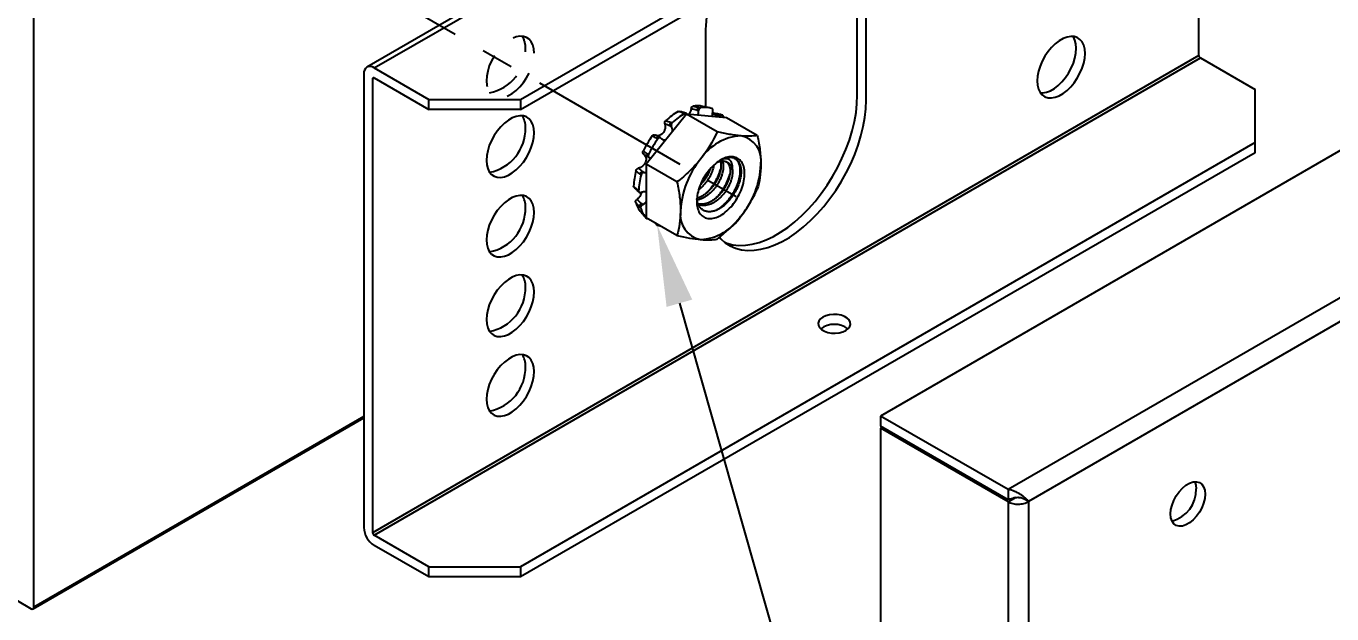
# Model space of a CAD drawing. Extents: x -3.1 to 19.9, y -9.6 to 0.
# Drawn here: x 1.82 to 6.85, y -6.38 to -4.12 of the extents above; entities that cross this region are included whole.
import ezdxf
from ezdxf import colors
from ezdxf.entities.mleader import LeaderData, LeaderLine
from ezdxf.math import Vec2, Vec3

# ---------------------------------------------------------------- set-up
doc = ezdxf.new("R2010")
doc.units = 0
doc.header["$LTSCALE"] = 0.5
doc.header["$MEASUREMENT"] = 0
doc.linetypes.add('CENTER', pattern=[2, 1.25, -0.25, 0.25, -0.25])
doc.linetypes.add('HIDDEN', pattern=[0.375, 0.25, -0.125])
for name, color, linetype in [('Centerline', 210, 'CENTER'), ('FAB DWG', 221, 'CONTINUOUS'), ('Hardware', 242, 'CONTINUOUS'), ('Housing', 150, 'CONTINUOUS'), ('WallMount Bracket', 190, 'CONTINUOUS')]:
    doc.layers.add(name, color=color, linetype=linetype)
doc.styles.get("Standard").update_dxf_attribs({"font": 'arial.ttf'})

msp = doc.modelspace()

# ---------------------------------------------------------------- linework, layer by layer
at = {"layer": 'Centerline', "transparency": 16777216}
msp.add_line((2.932568, -3.840301), (4.584053, -4.793786), dxfattribs=at)
at = {"layer": 'Hardware', "linetype": 'Continuous', "lineweight": 25, "transparency": 16777216}
for p, q in [((4.36486, -4.460969), (4.21018, -4.653389)), ((4.359532, -4.457829), (4.353802, -4.456362)), ((4.363802, -4.457136), (4.358045, -4.45566)), ((4.483273, -4.529328), (4.36486, -4.460969)), ((4.519539, -4.4748), (4.36486, -4.460969)), ((4.411912, -4.449523), (4.405819, -4.446006)), ((4.411974, -4.447341), (4.405819, -4.446006)), ((4.411912, -4.449523), (4.411974, -4.447341)), ((4.413095, -4.434823), (4.419208, -4.43615)), ((4.456672, -4.436784), (4.426455, -4.430628)), ((4.465361, -4.460555), (4.464199, -4.462431)), ((4.466365, -4.450044), (4.465814, -4.452202)), ((4.496054, -4.471543), (4.489961, -4.468026)), ((4.496879, -4.469561), (4.489961, -4.468026)), ((4.495554, -4.472655), (4.496054, -4.471543)), ((4.496054, -4.471543), (4.496879, -4.469561)), ((4.503182, -4.464001), (4.496283, -4.46247)), ((4.637953, -4.543159), (4.519539, -4.4748)), ((4.307906, -4.509565), (4.301813, -4.506047)), ((4.307026, -4.507926), (4.301813, -4.506047)), ((4.304872, -4.492048), (4.310049, -4.493918)), ((4.307906, -4.509565), (4.307026, -4.507926)), ((4.244524, -4.541342), (4.243739, -4.540907)), ((4.255269, -4.555714), (4.250444, -4.553447)), ((4.265344, -4.551885), (4.260489, -4.5496)), ((4.267016, -4.553062), (4.268254, -4.554295)), ((4.202958, -4.616372), (4.199928, -4.614551)), ((4.203194, -4.616514), (4.202958, -4.616372)), ((4.214644, -4.613344), (4.219065, -4.616287)), ((4.216291, -4.624538), (4.220742, -4.627497)), ((4.328594, -4.721748), (4.21018, -4.653389)), ((4.21018, -4.653389), (4.21018, -4.85964)), ((4.223764, -4.628733), (4.222122, -4.628174)), ((4.190105, -4.694598), (4.185871, -4.691151)), ((4.202801, -4.685417), (4.196708, -4.681899)), ((4.196708, -4.681899), (4.20097, -4.685372)), ((4.20097, -4.685372), (4.202801, -4.685417)), ((4.176877, -4.75238), (4.18101, -4.756517)), ((4.178459, -4.756897), (4.182615, -4.761055)), ((4.191624, -4.761511), (4.189691, -4.762155)), ((4.188932, -4.82143), (4.184748, -4.816875)), ((4.197358, -4.808496), (4.191265, -4.804979)), ((4.191265, -4.804979), (4.195477, -4.809566)), ((4.195477, -4.809566), (4.197358, -4.808496)), ((4.205995, -4.856048), (4.210419, -4.861046)), ((4.328594, -4.927999), (4.21018, -4.85964)), ((4.243321, -4.878772), (4.245989, -4.881689)), ((4.246003, -4.881693), (4.250713, -4.88688))]:
    msp.add_line(p, q, dxfattribs=at)
at = {"layer": 'Hardware', "linetype": 'Continuous', "lineweight": 25, "transparency": 16777216, "flags": 128}
msp.add_lwpolyline([(4.497089, -4.850041), (4.502937, -4.846451), (4.508763, -4.842445), (4.514541, -4.838042), (4.520248, -4.833258), (4.525863, -4.828113), (4.531362, -4.822628), (4.536723, -4.816824), (4.541924, -4.810725), (4.546944, -4.804356), (4.551764, -4.797742), (4.556364, -4.790909), (4.560725, -4.783886), (4.56483, -4.776701), (4.568662, -4.769382), (4.572205, -4.761959), (4.575447, -4.754462), (4.578373, -4.746921), (4.580971, -4.739366), (4.583232, -4.731829), (4.585146, -4.724338), (4.586705, -4.716925), (4.587903, -4.709619), (4.588736, -4.70245), (4.5892, -4.695446), (4.589293, -4.688636), (4.589014, -4.682047), (4.588366, -4.675706), (4.58735, -4.669638), (4.58597, -4.663868), (4.584233, -4.658418), (4.582144, -4.653312), (4.579713, -4.648568), (4.57695, -4.644208), (4.573865, -4.640247), (4.57047, -4.636702), (4.566781, -4.633587), (4.56281, -4.630916), (4.558575, -4.628697), (4.554093, -4.626942), (4.549381, -4.625656), (4.544458, -4.624844), (4.539344, -4.624511), (4.534061, -4.624657), (4.528628, -4.625281), (4.523069, -4.626382), (4.517405, -4.627955), (4.511659, -4.629993), (4.505854, -4.632489), (4.500015, -4.635431), (4.494163, -4.638809), (4.488323, -4.642609), (4.482519, -4.646816), (4.476773, -4.651411), (4.471109, -4.656378), (4.465549, -4.661696), (4.460117, -4.667344), (4.454833, -4.673298), (4.44972, -4.679535), (4.444797, -4.68603), (4.440085, -4.692757), (4.435602, -4.699688), (4.431367, -4.706796), (4.427397, -4.714052), (4.423707, -4.721427), (4.420313, -4.72889), (4.417228, -4.736413), (4.414464, -4.743965), (4.412033, -4.751515), (4.409945, -4.759033), (4.408207, -4.766488), (4.406828, -4.773851), (4.405812, -4.781092), (4.405163, -4.788183), (4.404885, -4.795093), (4.404977, -4.801796), (4.405441, -4.808264), (4.406274, -4.814472), (4.407472, -4.820394), (4.409032, -4.826007), (4.410946, -4.831287), (4.413206, -4.836215), (4.415805, -4.840769), (4.418731, -4.844932), (4.421972, -4.848687), (4.425516, -4.852018), (4.429348, -4.854913), (4.433453, -4.857359), (4.437814, -4.859347), (4.442413, -4.860869), (4.447233, -4.861918), (4.452254, -4.862491), (4.457455, -4.862584), (4.462816, -4.862199), (4.468314, -4.861336), (4.473929, -4.859998), (4.479637, -4.858192), (4.485415, -4.855924), (4.49124, -4.853203), (4.497089, -4.850041)], dxfattribs=at)
at = {"layer": 'Hardware', "linetype": 'Continuous', "lineweight": 25, "transparency": 16777216}
for centre, radius, start, end in [((4.467995, -4.685611), 0.270727, 119.806436, 132.40124), ((4.499961, -4.702346), 0.281973, 119.869164, 132.338512), ((4.356778, -4.46117), 0.005655, 77.057799, 121.753569), ((4.406721, -4.53334), 0.104591, 79.124599, 99.05659), ((4.416908, -4.445263), 0.011115, 110.065676, 183.831231), ((4.436046, -4.539729), 0.104938, 75.076702, 99.233067), ((4.496885, -4.469529), 0.007085, 94.885201, 167.753066), ((4.430476, -4.529015), 0.098095, 34.039391, 40.697123), ((4.312918, -4.50114), 0.012141, 131.509673, 203.839255), ((4.5697, -4.785489), 0.41381, 144.390888, 153.876701), ((4.605887, -4.80638), 0.431007, 144.43812, 153.829469), ((4.257692, -4.557332), 0.008223, 70.126172, 151.806606), ((4.586801, -4.744269), 0.200433, 93.539091, 146.455532), ((4.556958, -4.638697), 0.09608, 350.678185, 79.523158), ((4.221707, -4.618023), 0.008472, 146.472344, 230.266542), ((4.677103, -4.848035), 0.335039, 140.186593, 177.402047), ((4.531743, -4.696815), 0.069091, 75.870964, 121.989898), ((4.317074, -4.639073), 0.335039, 320.186593, 357.402047), ((4.450347, -4.749631), 0.288824, 165.612727, 177.674477), ((4.481572, -4.769039), 0.300823, 165.672802, 177.614402), ((4.197482, -4.693779), 0.011905, 93.723918, 167.247503), ((4.182665, -4.752889), 0.005811, 174.972557, 223.644537), ((4.273367, -4.76815), 0.108749, 196.882703, 220.066396), ((4.196136, -4.81538), 0.011485, 115.090294, 187.476139), ((4.297233, -4.788324), 0.113249, 196.997426, 219.951672), ((4.43722, -4.848412), 0.09608, 170.678185, 259.523158), ((4.407376, -4.742839), 0.200433, 273.539091, 326.455532), ((4.248482, -4.87953), 0.00329, 185.780093, 221.056334), ((4.277065, -4.798842), 0.092336, 254.375717, 261.191306)]:
    msp.add_arc(centre, radius, start, end, dxfattribs=at)
for points, knots in [([(4.333425, -4.450698), (4.334245, -4.450328), (4.335766, -4.449641), (4.33721, -4.449978), (4.337874, -4.450134)], [0, 0, 0, 0, 0.53927114, 1, 1, 1, 1]), ([(4.358048, -4.455657), (4.35787, -4.455613), (4.353679, -4.45456), (4.346876, -4.452728), (4.340491, -4.450826), (4.337891, -4.450052)], [0, 0, 0, 0, 0.02555232, 0.60316166, 1, 1, 1, 1]), ([(4.367777, -4.46123), (4.367693, -4.460931), (4.367339, -4.459669), (4.365972, -4.458126), (4.363873, -4.456956), (4.361593, -4.456884), (4.360159, -4.457541), (4.359532, -4.457829)], [0, 0, 0, 0, 0.07590892, 0.32059055, 0.56527087, 0.80994637, 1, 1, 1, 1]), ([(4.383189, -4.439412), (4.382891, -4.44104), (4.382254, -4.444509), (4.380591, -4.449649), (4.378347, -4.454604), (4.375876, -4.458719), (4.374018, -4.460825), (4.373231, -4.461718)], [0, 0, 0, 0, 0.19265188, 0.41074705, 0.62880381, 0.8427183, 1, 1, 1, 1]), ([(4.383189, -4.439412), (4.383554, -4.43705), (4.384483, -4.434789), (4.387064, -4.43138), (4.388669, -4.430291), (4.390257, -4.430053)], [0, 0, 0, 0, 0.5, 0.5, 1, 1, 1, 1]), ([(4.408966, -4.464913), (4.409445, -4.463504), (4.410519, -4.460347), (4.411553, -4.455125), (4.411791, -4.451408), (4.411912, -4.449523)], [0, 0, 0, 0, 0.28417827, 0.63691438, 1, 1, 1, 1]), ([(4.419208, -4.43615), (4.417413, -4.436417), (4.415585, -4.437798), (4.412897, -4.441942), (4.41205, -4.444693), (4.411974, -4.447341)], [0, 0, 0, 0, 0.5, 0.5, 1, 1, 1, 1]), ([(4.466365, -4.450044), (4.467033, -4.447425), (4.46706, -4.44464), (4.465847, -4.4403), (4.464608, -4.438762), (4.46307, -4.43833)], [0, 0, 0, 0, 0.5, 0.5, 1, 1, 1, 1]), ([(4.465814, -4.452202), (4.465405, -4.454003), (4.464575, -4.457656), (4.46406, -4.463169), (4.463941, -4.467311), (4.464192, -4.469419), (4.464244, -4.469856)], [0, 0, 0, 0, 0.30381417, 0.6163163, 0.92044127, 1, 1, 1, 1]), ([(4.465361, -4.460555), (4.465895, -4.45972), (4.466962, -4.458051), (4.468842, -4.456746), (4.470238, -4.45628), (4.470852, -4.456607), (4.470938, -4.456653)], [0, 0, 0, 0, 0.31594077, 0.63187167, 0.94805589, 1, 1, 1, 1]), ([(4.496281, -4.462467), (4.496068, -4.462421), (4.491106, -4.461333), (4.482704, -4.459412), (4.474401, -4.457401), (4.470964, -4.456568)], [0, 0, 0, 0, 0.02564571, 0.59666668, 1, 1, 1, 1]), ([(4.504848, -4.465051), (4.503788, -4.463821), (4.502299, -4.463611), (4.499339, -4.465279), (4.49788, -4.467154), (4.496879, -4.469561)], [0, 0, 0, 0, 0.5, 0.5, 1, 1, 1, 1]), ([(4.281803, -4.498233), (4.282186, -4.499663), (4.283003, -4.502705), (4.283421, -4.507784), (4.283154, -4.51319), (4.282102, -4.518599), (4.280361, -4.52377), (4.277958, -4.528569), (4.275047, -4.532827), (4.271677, -4.536473), (4.267994, -4.539447), (4.264055, -4.54169), (4.259957, -4.543203), (4.255794, -4.543921), (4.251638, -4.543829), (4.247715, -4.542984), (4.245377, -4.541773), (4.24426, -4.541195)], [0, 0, 0, 0, 0.06319125, 0.13447502, 0.20574622, 0.27566163, 0.34556158, 0.41264087, 0.47971226, 0.54441476, 0.60912055, 0.6733268, 0.73754327, 0.80329251, 0.86905307, 0.9374387, 1, 1, 1, 1]), ([(4.281803, -4.498233), (4.281173, -4.496221), (4.281202, -4.493829), (4.282531, -4.48926), (4.283808, -4.487166), (4.285439, -4.485695)], [0, 0, 0, 0, 0.5, 0.5, 1, 1, 1, 1]), ([(4.310049, -4.493918), (4.308204, -4.495578), (4.306812, -4.498066), (4.305685, -4.503256), (4.305959, -4.505938), (4.307026, -4.507926)], [0, 0, 0, 0, 0.5, 0.5, 1, 1, 1, 1]), ([(4.311295, -4.527603), (4.31138, -4.526389), (4.311587, -4.523426), (4.311095, -4.518846), (4.309966, -4.513925), (4.308599, -4.511032), (4.307906, -4.509565)], [0, 0, 0, 0, 0.18331016, 0.44729949, 0.71965421, 1, 1, 1, 1]), ([(4.233269, -4.544547), (4.234651, -4.542618), (4.236497, -4.54119), (4.240362, -4.539898), (4.242313, -4.540059), (4.243882, -4.541011)], [0, 0, 0, 0, 0.5, 0.5, 1, 1, 1, 1]), ([(4.260491, -4.549596), (4.260345, -4.549528), (4.256833, -4.547914), (4.251439, -4.545232), (4.246395, -4.542394), (4.244524, -4.541342)], [0, 0, 0, 0, 0.02668048, 0.63893979, 1, 1, 1, 1]), ([(4.267016, -4.553062), (4.265512, -4.551565), (4.263365, -4.551003), (4.259016, -4.551986), (4.25683, -4.553532), (4.255269, -4.555714)], [0, 0, 0, 0, 0.5, 0.5, 1, 1, 1, 1]), ([(4.268254, -4.554295), (4.268978, -4.554957), (4.270783, -4.556609), (4.274141, -4.558538), (4.278267, -4.559845), (4.282093, -4.560286), (4.284521, -4.559909), (4.285441, -4.559766)], [0, 0, 0, 0, 0.15660916, 0.39098343, 0.62533388, 0.85811875, 1, 1, 1, 1]), ([(4.574429, -4.544219), (4.567865, -4.543632), (4.560945, -4.542854), (4.546639, -4.540958), (4.539226, -4.539839), (4.516298, -4.536027), (4.5001, -4.532885), (4.483273, -4.529328)], [0, 0, 0, 0, 0.25, 0.25, 0.5, 0.5, 1, 1, 1, 1]), ([(4.637953, -4.543159), (4.642149, -4.562366), (4.645663, -4.581568), (4.65047, -4.618757), (4.651768, -4.63682), (4.651768, -4.654259)], [0, 0, 0, 0, 0.5, 0.5, 1, 1, 1, 1]), ([(4.199928, -4.614551), (4.20418, -4.617266), (4.207386, -4.621721), (4.210214, -4.632456), (4.209837, -4.638808), (4.20537, -4.650897), (4.201334, -4.656541), (4.191357, -4.665005), (4.185577, -4.66777), (4.179881, -4.66876)], [0, 0, 0, 0, 0.25, 0.25, 0.5, 0.5, 0.75, 0.75, 1, 1, 1, 1]), ([(4.199928, -4.614551), (4.198381, -4.613563), (4.197349, -4.611866), (4.196709, -4.607762), (4.197111, -4.605428), (4.198161, -4.603287)], [0, 0, 0, 0, 0.5, 0.5, 1, 1, 1, 1]), ([(4.202998, -4.616312), (4.205186, -4.617581), (4.209674, -4.620185), (4.214039, -4.623086), (4.216276, -4.624572)], [0, 0, 0, 0, 0.4876479, 1, 1, 1, 1]), ([(4.219065, -4.616287), (4.217876, -4.618707), (4.217527, -4.621397), (4.218654, -4.6258), (4.220129, -4.627497), (4.222122, -4.628174)], [0, 0, 0, 0, 0.5, 0.5, 1, 1, 1, 1]), ([(4.170581, -4.677866), (4.171124, -4.675699), (4.172372, -4.67357), (4.175758, -4.670247), (4.177837, -4.669116), (4.179881, -4.66876)], [0, 0, 0, 0, 0.5, 0.5, 1, 1, 1, 1]), ([(4.228216, -4.630953), (4.228068, -4.630836), (4.226768, -4.629805), (4.225175, -4.629237), (4.223764, -4.628733)], [0, 0, 0, 0, 0.11369547, 1, 1, 1, 1]), ([(4.419749, -4.633513), (4.413185, -4.641678), (4.406266, -4.649692), (4.39196, -4.665187), (4.384546, -4.672704), (4.361619, -4.694651), (4.345421, -4.708477), (4.328594, -4.721748)], [0, 0, 0, 0, 0.25, 0.25, 0.5, 0.5, 1, 1, 1, 1]), ([(4.496054, -4.641855), (4.496101, -4.641982), (4.497106, -4.644709), (4.497871, -4.651178), (4.498228, -4.661093), (4.497147, -4.671967), (4.494722, -4.683453), (4.490918, -4.695448), (4.485834, -4.707593), (4.479627, -4.719533), (4.472461, -4.731069), (4.464353, -4.742042), (4.455337, -4.752302), (4.4456, -4.7616), (4.435422, -4.769665), (4.425093, -4.776257), (4.414999, -4.781383), (4.408451, -4.783431), (4.405279, -4.784423)], [0, 0, 0, 0, 0.00328553, 0.07063883, 0.13696034, 0.20261546, 0.26950353, 0.33711775, 0.40478445, 0.4718268, 0.53762658, 0.60373432, 0.67097062, 0.73868435, 0.80619583, 0.87283755, 0.93840923, 1, 1, 1, 1]), ([(4.548608, -4.629814), (4.550706, -4.630826), (4.55453, -4.632671), (4.559398, -4.636523), (4.563501, -4.640839), (4.567073, -4.645955), (4.570023, -4.651711), (4.572325, -4.657975), (4.574028, -4.664717), (4.575143, -4.672045), (4.575642, -4.679842), (4.575533, -4.68797), (4.574817, -4.696442), (4.57344, -4.705287), (4.571435, -4.714288), (4.56886, -4.723277), (4.565746, -4.732271), (4.562045, -4.741366), (4.557827, -4.750375), (4.553177, -4.759146), (4.548107, -4.76771), (4.542565, -4.776113), (4.53664, -4.784158), (4.530438, -4.791705), (4.523963, -4.798801), (4.517161, -4.805478), (4.510196, -4.81157), (4.503196, -4.816992), (4.496151, -4.821792), (4.488991, -4.826008), (4.481835, -4.82955), (4.474793, -4.832342), (4.467838, -4.834411), (4.460953, -4.83574), (4.454333, -4.836286), (4.448085, -4.836079), (4.442175, -4.835174), (4.436525, -4.833541), (4.431233, -4.831197), (4.426385, -4.828195), (4.421946, -4.824521), (4.417923, -4.820126), (4.414428, -4.815132), (4.4115, -4.809656), (4.40909, -4.803728), (4.407209, -4.797238), (4.40598, -4.791339), (4.405603, -4.7875), (4.405468, -4.786136)], [0, 0, 0, 0, 0.02831479, 0.0516097, 0.07490441, 0.09892242, 0.12294044, 0.14551421, 0.16808798, 0.19131841, 0.21454883, 0.23711066, 0.25967128, 0.28291819, 0.3061651, 0.32822892, 0.35029274, 0.373012, 0.39573126, 0.41756286, 0.43939446, 0.46187221, 0.48434891, 0.50590236, 0.52745581, 0.54966391, 0.57187201, 0.59297519, 0.61407836, 0.63579594, 0.65751266, 0.67855354, 0.69959442, 0.72128948, 0.74298454, 0.76335935, 0.78373416, 0.80470091, 0.82566765, 0.84604577, 0.8664226, 0.88742934, 0.90843608, 0.92822809, 0.94802011, 0.96839613, 0.98877216, 1, 1, 1, 1]), ([(4.502686, -4.640994), (4.503195, -4.642077), (4.504706, -4.645298), (4.506159, -4.651859), (4.507034, -4.660434), (4.506795, -4.669904), (4.505459, -4.679983), (4.502964, -4.690606), (4.499332, -4.701601), (4.494492, -4.713043), (4.488466, -4.724636), (4.4813, -4.736171), (4.473192, -4.747145), (4.464176, -4.757404), (4.454438, -4.766705), (4.444262, -4.774759), (4.433926, -4.781393), (4.423597, -4.786492), (4.414236, -4.789868), (4.408502, -4.79076), (4.406101, -4.791133)], [0, 0, 0, 0, 0.02736546, 0.08136904, 0.13674683, 0.19115237, 0.24575337, 0.30126191, 0.35723332, 0.41319986, 0.47389126, 0.53345783, 0.59330317, 0.65417016, 0.71546936, 0.77658546, 0.8369142, 0.89627426, 0.9565672, 1, 1, 1, 1]), ([(4.519909, -4.643955), (4.521538, -4.645328), (4.524988, -4.648235), (4.528881, -4.654577), (4.531765, -4.662416), (4.533314, -4.671498), (4.53356, -4.681526), (4.532509, -4.69237), (4.530075, -4.703865), (4.526274, -4.715857), (4.521189, -4.728003), (4.514982, -4.739943), (4.507816, -4.751479), (4.499709, -4.762452), (4.490693, -4.772712), (4.480955, -4.782012), (4.470778, -4.790069), (4.460445, -4.79669), (4.450104, -4.801839), (4.439774, -4.80539), (4.42957, -4.80731), (4.419879, -4.807301), (4.413213, -4.806467), (4.410107, -4.805161), (4.409728, -4.805002)], [0, 0, 0, 0, 0.04278683, 0.09063693, 0.13870475, 0.18650733, 0.23357762, 0.28017495, 0.32764734, 0.3756351, 0.42366011, 0.47124199, 0.51794199, 0.56486056, 0.6125801, 0.66063848, 0.70855332, 0.75585087, 0.80238898, 0.84965846, 0.89756038, 0.94562175, 0.99336001, 1, 1, 1, 1]), ([(4.541358, -4.67232), (4.541717, -4.675167), (4.542428, -4.680812), (4.54214, -4.690323), (4.540817, -4.70039), (4.538318, -4.711017), (4.534687, -4.722011), (4.529847, -4.733453), (4.523821, -4.745046), (4.516655, -4.756581), (4.508547, -4.767555), (4.499532, -4.777814), (4.489794, -4.787114), (4.479617, -4.795172), (4.469284, -4.801793), (4.458944, -4.80694), (4.448608, -4.810502), (4.438427, -4.812378), (4.42865, -4.812532), (4.41968, -4.810768), (4.413653, -4.808722), (4.410946, -4.806822), (4.410612, -4.806587)], [0, 0, 0, 0, 0.04914534, 0.09742785, 0.14588383, 0.1951452, 0.24481736, 0.29448518, 0.34834612, 0.40120881, 0.45431891, 0.50833567, 0.562736, 0.61697384, 0.67051293, 0.72319236, 0.77669968, 0.83092289, 0.8853266, 0.93936456, 0.9925124, 1, 1, 1, 1]), ([(4.470218, -4.657391), (4.470126, -4.658121), (4.469613, -4.66223), (4.467548, -4.670223), (4.463992, -4.681184), (4.459132, -4.692635), (4.453112, -4.704225), (4.445944, -4.715759), (4.437839, -4.726743), (4.428812, -4.736962), (4.420181, -4.745374), (4.414463, -4.749748), (4.412172, -4.7515)], [0, 0, 0, 0, 0.022957651, 0.129156676, 0.23624126, 0.343316514, 0.459431407, 0.573394243, 0.687890437, 0.804341261, 0.921618974, 1, 1, 1, 1]), ([(4.456419, -4.671686), (4.456075, -4.672808), (4.454504, -4.677925), (4.450417, -4.687196), (4.444285, -4.699115), (4.437111, -4.710677), (4.428963, -4.721565), (4.422722, -4.729031), (4.419078, -4.73248), (4.418668, -4.732868)], [0, 0, 0, 0, 0.05260203, 0.23984121, 0.42535274, 0.60742603, 0.79035144, 0.97639967, 1, 1, 1, 1]), ([(4.420331, -4.729101), (4.421249, -4.728051), (4.425177, -4.723556), (4.431445, -4.714948), (4.439053, -4.703398), (4.4458, -4.691389), (4.45056, -4.681953), (4.452706, -4.676563), (4.453203, -4.675315)], [0, 0, 0, 0, 0.06622398, 0.28347176, 0.49757593, 0.71425602, 0.93383972, 1, 1, 1, 1]), ([(4.442615, -4.763699), (4.444877, -4.761458), (4.450369, -4.756018), (4.458483, -4.74648), (4.466833, -4.735396), (4.474389, -4.723798), (4.481199, -4.711803), (4.487225, -4.699447), (4.492245, -4.686956), (4.495529, -4.677398), (4.496758, -4.67217), (4.497034, -4.670994)], [0, 0, 0, 0, 0.08812134, 0.21392636, 0.33819441, 0.46066428, 0.5846076, 0.71021183, 0.83670363, 0.96327593, 1, 1, 1, 1]), ([(4.479738, -4.830268), (4.483334, -4.828124), (4.490805, -4.82367), (4.501334, -4.815607), (4.511212, -4.806866), (4.520363, -4.797576), (4.529203, -4.787318), (4.537542, -4.776212), (4.5451, -4.76462), (4.551913, -4.752622), (4.557922, -4.740271), (4.563007, -4.727762), (4.567058, -4.715333), (4.570007, -4.703218), (4.571831, -4.691624), (4.572542, -4.680608), (4.572202, -4.670245), (4.570784, -4.660607), (4.568288, -4.65186), (4.564716, -4.644231), (4.560568, -4.638113), (4.557216, -4.635157), (4.555739, -4.633855)], [0, 0, 0, 0, 0.05205735, 0.10817956, 0.15527339, 0.20236368, 0.25316435, 0.30334438, 0.3527983, 0.40284721, 0.45356679, 0.50464479, 0.55575529, 0.60657115, 0.65677646, 0.7062365, 0.75625823, 0.80696058, 0.85803191, 0.90914659, 0.95997729, 1, 1, 1, 1]), ([(4.484664, -4.645239), (4.485339, -4.644953), (4.487972, -4.643834), (4.492478, -4.642517), (4.498075, -4.641328), (4.503443, -4.640824), (4.50861, -4.64093), (4.513578, -4.641681), (4.518262, -4.643071), (4.522587, -4.645068), (4.526576, -4.647656), (4.530227, -4.650862), (4.53336, -4.65451), (4.535979, -4.658462), (4.538142, -4.662657), (4.539985, -4.667245), (4.540901, -4.670628), (4.541358, -4.67232)], [0, 0, 0, 0, 0.02507858, 0.0978305, 0.17058243, 0.24128042, 0.31197842, 0.38473034, 0.45748226, 0.52818026, 0.59887825, 0.67163018, 0.7443821, 0.80756127, 0.87074043, 0.93537021, 1, 1, 1, 1]), ([(4.541358, -4.67232), (4.54159, -4.670347), (4.542054, -4.666402), (4.542108, -4.66087), (4.541672, -4.655672), (4.540701, -4.650931), (4.539234, -4.646714), (4.537285, -4.643), (4.534832, -4.639798), (4.531956, -4.637109), (4.528741, -4.634975), (4.525148, -4.633406), (4.521209, -4.632442), (4.516841, -4.632092), (4.512075, -4.632431), (4.506882, -4.63349), (4.501374, -4.635384), (4.497402, -4.637033), (4.495262, -4.638246), (4.495094, -4.638341)], [0, 0, 0, 0, 0.05858799, 0.11717599, 0.17746584, 0.23775572, 0.29634919, 0.35494267, 0.41514988, 0.47536833, 0.53644362, 0.59751891, 0.66005989, 0.72260088, 0.78951079, 0.85642072, 0.92527381, 0.99412691, 1, 1, 1, 1]), ([(4.651768, -4.654259), (4.651768, -4.67171), (4.650433, -4.688619), (4.645593, -4.720251), (4.642122, -4.735138), (4.637953, -4.749409)], [0, 0, 0, 0, 0.5, 0.5, 1, 1, 1, 1]), ([(4.20097, -4.685372), (4.198747, -4.685317), (4.196284, -4.686303), (4.192261, -4.689724), (4.190717, -4.692148), (4.190105, -4.694598)], [0, 0, 0, 0, 0.5, 0.5, 1, 1, 1, 1]), ([(4.202801, -4.685417), (4.204335, -4.685404), (4.206757, -4.685384), (4.209262, -4.684706), (4.21018, -4.684457)], [0, 0, 0, 0, 0.6332516, 1, 1, 1, 1]), ([(4.328594, -4.721748), (4.33279, -4.740955), (4.336304, -4.760158), (4.34111, -4.797346), (4.342409, -4.81541), (4.342409, -4.832849)], [0, 0, 0, 0, 0.5, 0.5, 1, 1, 1, 1]), ([(4.477971, -4.78411), (4.480233, -4.781869), (4.485724, -4.776428), (4.493838, -4.76689), (4.502189, -4.755806), (4.509745, -4.744208), (4.516554, -4.732213), (4.522581, -4.719857), (4.5276, -4.707366), (4.530884, -4.697809), (4.532113, -4.69258), (4.532389, -4.691404)], [0, 0, 0, 0, 0.08812134, 0.21392636, 0.33819441, 0.46066428, 0.5846076, 0.71021183, 0.83670363, 0.96327593, 1, 1, 1, 1]), ([(4.163579, -4.742523), (4.163131, -4.742062), (4.162125, -4.741026), (4.16175, -4.739247), (4.161759, -4.738118), (4.161761, -4.737912)], [0, 0, 0, 0, 0.39649533, 0.89011022, 1, 1, 1, 1]), ([(4.163523, -4.742575), (4.165984, -4.744855), (4.170961, -4.749465), (4.175942, -4.754409), (4.178459, -4.756907)], [0, 0, 0, 0, 0.49463929, 1, 1, 1, 1]), ([(4.191007, -4.761716), (4.190946, -4.762693), (4.190801, -4.76503), (4.189695, -4.768906), (4.187883, -4.773203), (4.185374, -4.777442), (4.18225, -4.781562), (4.178571, -4.785415), (4.175796, -4.787761), (4.174346, -4.788853), (4.174322, -4.788871)], [0, 0, 0, 0, 0.10377281, 0.24840584, 0.39306188, 0.54117083, 0.68930527, 0.84335307, 0.99741783, 1, 1, 1, 1]), ([(4.18101, -4.756517), (4.18093, -4.758774), (4.181835, -4.760681), (4.185047, -4.762767), (4.187345, -4.762937), (4.189691, -4.762155)], [0, 0, 0, 0, 0.5, 0.5, 1, 1, 1, 1]), ([(4.21018, -4.761792), (4.209896, -4.76163), (4.208524, -4.760845), (4.205524, -4.76013), (4.20126, -4.759718), (4.196555, -4.760099), (4.193283, -4.761036), (4.191624, -4.761511)], [0, 0, 0, 0, 0.05867873, 0.28395831, 0.51541382, 0.75420378, 1, 1, 1, 1]), ([(4.574429, -4.853595), (4.580992, -4.84543), (4.587259, -4.83704), (4.599037, -4.820085), (4.604579, -4.811487), (4.620287, -4.785372), (4.629539, -4.767537), (4.637953, -4.749409)], [0, 0, 0, 0, 0.25, 0.25, 0.5, 0.5, 1, 1, 1, 1]), ([(4.169305, -4.799732), (4.168801, -4.798155), (4.169033, -4.796171), (4.170858, -4.792209), (4.172419, -4.790302), (4.174322, -4.788871)], [0, 0, 0, 0, 0.5, 0.5, 1, 1, 1, 1]), ([(4.195477, -4.809566), (4.193194, -4.810865), (4.191172, -4.812916), (4.188749, -4.817317), (4.188359, -4.81965), (4.188932, -4.82143)], [0, 0, 0, 0, 0.5, 0.5, 1, 1, 1, 1]), ([(4.197358, -4.808496), (4.198897, -4.807556), (4.202018, -4.80565), (4.206271, -4.802037), (4.209045, -4.799413), (4.210161, -4.797949), (4.21018, -4.797924)], [0, 0, 0, 0, 0.328032559, 0.665410237, 0.994376731, 1, 1, 1, 1]), ([(4.210419, -4.861046), (4.210946, -4.861466), (4.212001, -4.862308), (4.213697, -4.862632), (4.214738, -4.862371), (4.214858, -4.86234)], [0, 0, 0, 0, 0.46947881, 0.93895845, 1, 1, 1, 1]), ([(4.342409, -4.832849), (4.342409, -4.8503), (4.341074, -4.867209), (4.336233, -4.89884), (4.332763, -4.913728), (4.328594, -4.927999)], [0, 0, 0, 0, 0.5, 0.5, 1, 1, 1, 1]), ([(4.250224, -4.882757), (4.250147, -4.882959), (4.249741, -4.884015), (4.249914, -4.885611), (4.250691, -4.887142), (4.251739, -4.887576), (4.252197, -4.887766)], [0, 0, 0, 0, 0.07838373, 0.41029163, 0.74219299, 1, 1, 1, 1]), ([(4.419749, -4.942889), (4.426312, -4.943476), (4.432579, -4.943877), (4.444358, -4.944314), (4.449899, -4.944353), (4.465607, -4.943996), (4.47486, -4.943129), (4.483273, -4.941829)], [0, 0, 0, 0, 0.25, 0.25, 0.5, 0.5, 1, 1, 1, 1])]:
    msp.add_open_spline(points, degree=3, knots=knots, dxfattribs=at)
for points in [[(4.353802, -4.456362), (4.346825, -4.454576), (4.34003, -4.452689), (4.333425, -4.450698)], [(4.405819, -4.446006), (4.398402, -4.443789), (4.39086, -4.44159), (4.383189, -4.439412)], [(4.390257, -4.430053), (4.39804, -4.431616), (4.40565, -4.433207), (4.413095, -4.434823)], [(4.489961, -4.468026), (4.481835, -4.465623), (4.473636, -4.463133), (4.465361, -4.460555)], [(4.301813, -4.506047), (4.295273, -4.503324), (4.288604, -4.500717), (4.281803, -4.498233)], [(4.285439, -4.485695), (4.292091, -4.487652), (4.298567, -4.489772), (4.304872, -4.492048)], [(4.250444, -4.553447), (4.244568, -4.550687), (4.238841, -4.547722), (4.233269, -4.544547)], [(4.483273, -4.529328), (4.466404, -4.565674), (4.446102, -4.600731), (4.419749, -4.633513)], [(4.637953, -4.543159), (4.621084, -4.545765), (4.600781, -4.546575), (4.574429, -4.544219)], [(4.198161, -4.603287), (4.203767, -4.606405), (4.209261, -4.60976), (4.214644, -4.613344)], [(4.179881, -4.66876), (4.185445, -4.673315), (4.191055, -4.677693), (4.196708, -4.681899)], [(4.185871, -4.691151), (4.180714, -4.686954), (4.175616, -4.682528), (4.170581, -4.677866)], [(4.161761, -4.737912), (4.166805, -4.742516), (4.171844, -4.747341), (4.176877, -4.75238)], [(4.184748, -4.816875), (4.179653, -4.811328), (4.174506, -4.805615), (4.169305, -4.799732)], [(4.174322, -4.788871), (4.18001, -4.794367), (4.185657, -4.799735), (4.191265, -4.804979)], [(4.190142, -4.838149), (4.195322, -4.843995), (4.200608, -4.849963), (4.205995, -4.856048)], [(4.483273, -4.941829), (4.517011, -4.915221), (4.548076, -4.886377), (4.574429, -4.853595)], [(4.328594, -4.927999), (4.362332, -4.93513), (4.393396, -4.940533), (4.419749, -4.942889)]]:
    msp.add_open_spline(points, degree=3, dxfattribs=at)
at = {"layer": 'Housing', "linetype": 'Continuous', "lineweight": 25, "transparency": 16777216}
for p, q in [((1.852134, -6.357274), (1.852134, -4.013808)), ((1.849027, -6.364141), (3.122722, -5.628943)), ((3.122722, -5.623869), (1.852134, -6.357274)), ((1.787787, -6.332375), (1.841527, -6.363399))]:
    msp.add_line(p, q, dxfattribs=at)
msp.add_arc((1.845668, -6.358323), 0.006551, 230.796715, 9.214037, dxfattribs=at)
at = {"layer": 'WallMount Bracket', "linetype": 'Continuous', "lineweight": 25, "transparency": 16777216}
for p, q in [((3.726309, -4.403919), (6.554736, -2.771506)), ((3.726309, -4.442955), (6.554736, -2.810542)), ((4.858801, -3.28433), (3.134286, -4.279626)), ((3.162179, -4.282386), (4.864343, -3.29999)), ((8.71617, -3.542652), (5.113037, -5.622183)), ((6.338502, -4.234531), (6.338502, -3.639372)), ((5.023072, -4.387799), (5.023072, -3.775317)), ((5.056871, -4.407306), (5.056871, -3.794825)), ((9.207044, -3.825957), (5.603911, -5.905488)), ((9.207044, -3.91707), (5.682824, -5.951057)), ((4.438153, -4.151915), (4.438153, -4.433011)), ((6.338502, -4.234531), (3.156522, -6.070996)), ((3.162179, -6.080794), (6.344159, -4.244329)), ((6.344159, -4.244329), (6.554736, -4.365862)), ((3.122722, -4.305182), (3.122722, -6.051489)), ((3.156522, -4.32469), (3.162182, -4.321423)), ((3.162179, -4.282386), (3.372755, -4.403919)), ((3.162179, -4.321422), (3.372755, -4.442955)), ((3.156522, -4.32469), (3.156522, -6.070996)), ((6.554736, -4.569914), (6.554736, -4.365862)), ((3.372755, -4.403919), (3.726309, -4.403919)), ((3.372755, -4.442955), (3.372755, -4.403919)), ((3.726309, -4.403919), (3.726309, -4.442955)), ((3.726309, -4.442955), (3.372755, -4.442955)), ((6.554736, -4.569914), (3.726309, -6.202327)), ((6.554736, -4.60895), (6.554736, -4.569914)), ((6.554736, -4.60895), (3.726309, -6.241363)), ((5.603911, -5.905488), (5.113037, -5.622183)), ((5.113037, -5.622183), (5.113037, -5.661219)), ((5.603911, -5.944524), (5.113037, -5.661219)), ((5.120112, -5.665302), (5.113037, -5.669385)), ((5.113037, -5.669385), (5.113037, -7.516016)), ((5.603911, -5.95269), (5.113037, -5.669385)), ((5.603911, -5.905488), (5.603911, -5.944524)), ((5.603911, -5.95269), (5.632601, -5.936132)), ((5.603911, -5.95269), (5.603911, -7.799321)), ((5.682824, -5.951057), (5.668535, -5.94281)), ((5.682824, -5.951057), (5.682824, -7.800954)), ((3.372755, -6.202327), (3.162179, -6.080794)), ((3.372755, -6.241363), (3.162179, -6.11983)), ((3.372755, -6.202327), (3.726309, -6.202327)), ((3.372755, -6.241363), (3.372755, -6.202327)), ((3.726309, -6.202327), (3.726309, -6.241363)), ((3.726309, -6.241363), (3.372755, -6.241363))]:
    msp.add_line(p, q, dxfattribs=at)
at = {"layer": 'WallMount Bracket', "linetype": 'HIDDEN', "lineweight": 25, "transparency": 16777216, "flags": 128}
msp.add_lwpolyline([(3.778776, -4.226231), (3.777522, -4.209481), (3.773795, -4.194634), (3.767697, -4.182097), (3.759393, -4.172211), (3.74911, -4.165245), (3.73713, -4.16139), (3.723777, -4.160751), (3.709418, -4.163346), (3.694443, -4.169102), (3.679261, -4.177865), (3.664286, -4.189393), (3.649927, -4.203374), (3.636574, -4.219425), (3.624594, -4.23711), (3.614311, -4.255944), (3.606007, -4.275415), (3.599909, -4.294992), (3.596182, -4.31414), (3.594928, -4.332338), (3.596182, -4.349088), (3.599909, -4.363934), (3.606007, -4.376472), (3.614311, -4.386358), (3.624594, -4.393323), (3.636574, -4.397178), (3.649927, -4.397817), (3.664286, -4.395223), (3.679261, -4.389466), (3.694443, -4.380704), (3.709418, -4.369175), (3.723777, -4.355195), (3.73713, -4.339143), (3.74911, -4.321459), (3.759393, -4.302625), (3.767697, -4.283153), (3.773795, -4.263577), (3.777522, -4.244428), (3.778776, -4.226231)], dxfattribs=at)
at = {"layer": 'WallMount Bracket', "linetype": 'Continuous', "lineweight": 25, "transparency": 16777216, "flags": 128}
for points in [[(5.716248, -4.33299), (5.717502, -4.349741), (5.721229, -4.364587), (5.727328, -4.377124), (5.735632, -4.38701), (5.745914, -4.393976), (5.757895, -4.397831), (5.771247, -4.39847), (5.785606, -4.395876), (5.800581, -4.390119), (5.815763, -4.381357), (5.830738, -4.369828), (5.845098, -4.355847), (5.85845, -4.339796), (5.870431, -4.322112), (5.880713, -4.303277), (5.889017, -4.283806), (5.895116, -4.264229), (5.898843, -4.245081), (5.900096, -4.226883), (5.898843, -4.210133), (5.895116, -4.195287), (5.889017, -4.18275), (5.880713, -4.172863), (5.870431, -4.165898), (5.85845, -4.162043), (5.845098, -4.161404), (5.830738, -4.163998), (5.815763, -4.169755), (5.800581, -4.178517), (5.785606, -4.190046), (5.771247, -4.204027), (5.757895, -4.220078), (5.745914, -4.237762), (5.735632, -4.256597), (5.727328, -4.276068), (5.721229, -4.295644), (5.717502, -4.314793), (5.716248, -4.33299)], [(5.728523, -4.378906), (5.737447, -4.378962), (5.751807, -4.376368), (5.766782, -4.370611), (5.781964, -4.361849), (5.796939, -4.350321), (5.811298, -4.33634), (5.82465, -4.320288), (5.836631, -4.302604), (5.846914, -4.28377), (5.855217, -4.264299), (5.861316, -4.244722), (5.865043, -4.225574), (5.866297, -4.207376), (5.865043, -4.190626), (5.861316, -4.175779), (5.855217, -4.163242), (5.854022, -4.16146)], [(4.492344, -4.934567), (4.497235, -4.940302), (4.514543, -4.955377), (4.533726, -4.967478), (4.55463, -4.976506), (4.577087, -4.982388), (4.600917, -4.985078), (4.625926, -4.984553), (4.651915, -4.980819), (4.678673, -4.973904), (4.705986, -4.963865), (4.733633, -4.950783), (4.761392, -4.934762), (4.789038, -4.915932), (4.816351, -4.894444), (4.843109, -4.870472), (4.869098, -4.844208), (4.894108, -4.815864), (4.917937, -4.785668), (4.940395, -4.753863), (4.961299, -4.720706), (4.980482, -4.686463), (4.997789, -4.651409), (5.013081, -4.615828), (5.026235, -4.580006), (5.037145, -4.54423), (5.045723, -4.50879), (5.0519, -4.47397), (5.055626, -4.440051), (5.056871, -4.407306)], [(4.512574, -4.953885), (4.52083, -4.956998), (4.543287, -4.962881), (4.567117, -4.965571), (4.592127, -4.965046), (4.618115, -4.961311), (4.644874, -4.954397), (4.672186, -4.944358), (4.699833, -4.931275), (4.727592, -4.915254), (4.755239, -4.896424), (4.782551, -4.874937), (4.80931, -4.850964), (4.835298, -4.824701), (4.860308, -4.796357), (4.884138, -4.766161), (4.906595, -4.734356), (4.927499, -4.701199), (4.946682, -4.666955), (4.963989, -4.631902), (4.979282, -4.596321), (4.992436, -4.560498), (5.003345, -4.524723), (5.011923, -4.489283), (5.0181, -4.454463), (5.021826, -4.420544), (5.023072, -4.387799)], [(3.778776, -4.532472), (3.777522, -4.515721), (3.773795, -4.500875), (3.767697, -4.488338), (3.759393, -4.478451), (3.74911, -4.471486), (3.73713, -4.467631), (3.723777, -4.466992), (3.709418, -4.469586), (3.694443, -4.475343), (3.679261, -4.484105), (3.664286, -4.495634), (3.649927, -4.509615), (3.636574, -4.525666), (3.624594, -4.54335), (3.614311, -4.562185), (3.606007, -4.581656), (3.599909, -4.601233), (3.596182, -4.620381), (3.594928, -4.638578), (3.596182, -4.655329), (3.599909, -4.670175), (3.606007, -4.682712), (3.614311, -4.692598), (3.624594, -4.699564), (3.636574, -4.703419), (3.649927, -4.704058), (3.664286, -4.701464), (3.679261, -4.695707), (3.694443, -4.686945), (3.709418, -4.675416), (3.723777, -4.661435), (3.73713, -4.645384), (3.74911, -4.6277), (3.759393, -4.608865), (3.767697, -4.589394), (3.773795, -4.569817), (3.777522, -4.550669), (3.778776, -4.532472)], [(3.778776, -4.838712), (3.777522, -4.821962), (3.773795, -4.807115), (3.767697, -4.794578), (3.759393, -4.784692), (3.74911, -4.777726), (3.73713, -4.773872), (3.723777, -4.773233), (3.709418, -4.775827), (3.694443, -4.781584), (3.679261, -4.790346), (3.664286, -4.801875), (3.649927, -4.815855), (3.636574, -4.831907), (3.624594, -4.849591), (3.614311, -4.868425), (3.606007, -4.887896), (3.599909, -4.907473), (3.596182, -4.926621), (3.594928, -4.944819), (3.596182, -4.961569), (3.599909, -4.976416), (3.606007, -4.988953), (3.614311, -4.998839), (3.624594, -5.005805), (3.636574, -5.009659), (3.649927, -5.010298), (3.664286, -5.007704), (3.679261, -5.001947), (3.694443, -4.993185), (3.709418, -4.981657), (3.723777, -4.967676), (3.73713, -4.951624), (3.74911, -4.93394), (3.759393, -4.915106), (3.767697, -4.895635), (3.773795, -4.876058), (3.777522, -4.85691), (3.778776, -4.838712)], [(3.778776, -5.144953), (3.777522, -5.128202), (3.773795, -5.113356), (3.767697, -5.100819), (3.759393, -5.090933), (3.74911, -5.083967), (3.73713, -5.080112), (3.723777, -5.079473), (3.709418, -5.082067), (3.694443, -5.087824), (3.679261, -5.096586), (3.664286, -5.108115), (3.649927, -5.122096), (3.636574, -5.138147), (3.624594, -5.155831), (3.614311, -5.174666), (3.606007, -5.194137), (3.599909, -5.213714), (3.596182, -5.232862), (3.594928, -5.25106), (3.596182, -5.26781), (3.599909, -5.282656), (3.606007, -5.295193), (3.614311, -5.30508), (3.624594, -5.312045), (3.636574, -5.3159), (3.649927, -5.316539), (3.664286, -5.313945), (3.679261, -5.308188), (3.694443, -5.299426), (3.709418, -5.287897), (3.723777, -5.273916), (3.73713, -5.257865), (3.74911, -5.240181), (3.759393, -5.221346), (3.767697, -5.201875), (3.773795, -5.182298), (3.777522, -5.16315), (3.778776, -5.144953)], [(4.978878, -5.292828), (4.98817, -5.285983), (4.994353, -5.278053), (4.997069, -5.2695), (4.99616, -5.26082), (4.991677, -5.252518), (4.983882, -5.245076), (4.973228, -5.238927), (4.960334, -5.234428), (4.945949, -5.231841), (4.93091, -5.231316), (4.916089, -5.232884), (4.90235, -5.236452), (4.890489, -5.241815), (4.881197, -5.248661), (4.875013, -5.25659), (4.872297, -5.265144), (4.873207, -5.273824), (4.87769, -5.282126), (4.885484, -5.289568), (4.896138, -5.295717), (4.909033, -5.300215), (4.923417, -5.302803), (4.938457, -5.303328), (4.953277, -5.30176), (4.967017, -5.298191), (4.978878, -5.292828)], [(3.778776, -5.451193), (3.777522, -5.434443), (3.773795, -5.419597), (3.767697, -5.407059), (3.759393, -5.397173), (3.74911, -5.390208), (3.73713, -5.386353), (3.723777, -5.385714), (3.709418, -5.388308), (3.694443, -5.394065), (3.679261, -5.402827), (3.664286, -5.414356), (3.649927, -5.428336), (3.636574, -5.444388), (3.624594, -5.462072), (3.614311, -5.480906), (3.606007, -5.500378), (3.599909, -5.519954), (3.596182, -5.539103), (3.594928, -5.5573), (3.596182, -5.57405), (3.599909, -5.588897), (3.606007, -5.601434), (3.614311, -5.61132), (3.624594, -5.618286), (3.636574, -5.622141), (3.649927, -5.62278), (3.664286, -5.620185), (3.679261, -5.614429), (3.694443, -5.605666), (3.709418, -5.594138), (3.723777, -5.580157), (3.73713, -5.564106), (3.74911, -5.546422), (3.759393, -5.527587), (3.767697, -5.508116), (3.773795, -5.488539), (3.777522, -5.469391), (3.778776, -5.451193)], [(6.229417, -5.999101), (6.23087, -5.982302), (6.235164, -5.964561), (6.242112, -5.946653), (6.25141, -5.929361), (6.262651, -5.91344), (6.275346, -5.899586), (6.288938, -5.888405), (6.302833, -5.880385), (6.316425, -5.875877), (6.329119, -5.875078), (6.340361, -5.878023), (6.349659, -5.884583), (6.356607, -5.894471), (6.360901, -5.907255), (6.362353, -5.922377), (6.360901, -5.939176), (6.356607, -5.956917), (6.349659, -5.974825), (6.340361, -5.992117), (6.329119, -6.008038), (6.316425, -6.021892), (6.302833, -6.033073), (6.288938, -6.041093), (6.275346, -6.045601), (6.262651, -6.0464), (6.25141, -6.043455), (6.242112, -6.036895), (6.235164, -6.027007), (6.23087, -6.014223), (6.229417, -5.999101)], [(6.322832, -5.875014), (6.327101, -5.887748), (6.328554, -5.90287)]]:
    msp.add_lwpolyline(points, dxfattribs=at)
at = {"layer": 'WallMount Bracket', "linetype": 'Continuous', "lineweight": 25, "transparency": 16777216}
for centre, radius, start, end in [((4.957938, -4.157148), 0.519812, 164.905264, 179.423186), ((6.350783, -4.233973), 0.012293, 182.602294, 237.397707), ((3.14678, -4.301277), 0.024372, 50.814973, 189.220266), ((3.159971, -4.32413), 0.003494, 50.814973, 189.220266), ((3.668072, -4.508925), 0.077011, 356.993179, 32.941032), ((3.574627, -4.517234), 0.170403, 281.021226, 1.435928), ((3.668072, -4.815165), 0.077011, 356.993179, 32.941032), ((3.574627, -4.823475), 0.170403, 281.021226, 1.435928), ((3.574627, -5.129715), 0.170403, 281.021226, 1.435928), ((3.668072, -5.121406), 0.077011, 356.993179, 32.941032), ((4.934683, -5.357686), 0.088215, 53.42865, 126.57135), ((3.668072, -5.427646), 0.077011, 356.993179, 32.941032), ((3.574627, -5.435956), 0.170403, 281.021226, 1.435928), ((6.202034, -5.904829), 0.126535, 285.166654, 0.887197), ((3.208378, -6.047596), 0.085745, 182.602294, 237.397707), ((3.168802, -6.070438), 0.012293, 182.602294, 237.397707)]:
    msp.add_arc(centre, radius, start, end, dxfattribs=at)
at = {"layer": 'WallMount Bracket', "linetype": 'HIDDEN', "lineweight": 25, "transparency": 16777216}
for centre, radius, start, end in [((3.668072, -4.202684), 0.077011, 356.993179, 32.941032), ((3.574627, -4.210994), 0.170403, 281.021226, 1.435928)]:
    msp.add_arc(centre, radius, start, end, dxfattribs=at)
at = {"layer": 'WallMount Bracket', "linetype": 'Continuous', "lineweight": 25, "transparency": 16777216}
for points, knots in [([(5.682824, -5.951057), (5.679505, -5.946952), (5.675233, -5.942341), (5.664634, -5.932775), (5.65851, -5.927998), (5.644528, -5.91908), (5.63699, -5.915138), (5.620736, -5.90881), (5.612442, -5.906582), (5.603911, -5.905488)], [0, 0, 0, 0, 0.25, 0.25, 0.5, 0.5, 0.75, 0.75, 1, 1, 1, 1]), ([(5.632937, -5.935921), (5.63119, -5.936389), (5.622392, -5.93875), (5.612133, -5.941955), (5.603911, -5.944524)], [0, 0, 0, 0, 0.19854117, 1, 1, 1, 1]), ([(5.603911, -5.95269), (5.609076, -5.955536), (5.615265, -5.957786), (5.628762, -5.96074), (5.636063, -5.961442), (5.650671, -5.96117), (5.657973, -5.960196), (5.671469, -5.956697), (5.677658, -5.954175), (5.682824, -5.951057)], [0, 0, 0, 0, 0.25, 0.25, 0.5, 0.5, 0.75, 0.75, 1, 1, 1, 1]), ([(5.632252, -5.936172), (5.635615, -5.935588), (5.640877, -5.934675), (5.649055, -5.93546), (5.658182, -5.937532), (5.664557, -5.940782), (5.668535, -5.94281)], [0, 0, 0, 0, 0.2759446, 0.43178178, 0.64549573, 1, 1, 1, 1])]:
    msp.add_open_spline(points, degree=3, knots=knots, dxfattribs=at)

# ---------------------------------------------------------------- leaders
at = {"layer": 'FAB DWG', "transparency": 16777216}
ml = msp.add_multileader_mtext('Standard', dxfattribs=at)
ml.set_content('\\A1;1/4-20 x {\\H0.7x;\\S1/2;}" Bolt \\P1/2-20 Locknut (X2)\\P(HW02550 & HW01020)', color=256)
ml.set_leader_properties()
ml.build(insert=Vec2(0, 0))
ml.multileader.update_dxf_attribs({"dogleg_length": 0.180755, "arrow_head_size": 0.3125})
ctx = ml.context
ctx.base_point, ctx.char_height, ctx.arrow_head_size, ctx.landing_gap_size, ctx.plane_origin = Vec3(1.562218, -6.716371), 0.188, 0.3125, 0.1125, Vec3(-7.420918, -13.229012)
ctx.text_align_type = 2
notes = []
notes.append((ctx, [(1, (1, 1, 0), (4.77438, -6.716371), (-1, 0), 0.180755, [(0, [(4.252197, -4.887766)], 0, [])])]))
ctx.mtext.insert, ctx.mtext.width, ctx.mtext.alignment, ctx.mtext.flow_direction = Vec3(4.481124, -6.594735), 7.58872511, 3, 5
for ctx, leaders in notes:
    for number, flags, end, landing, length, lines in leaders:
        leader = LeaderData()
        leader.index, (leader.has_last_leader_line, leader.has_dogleg_vector, leader.attachment_direction) = number, flags
        leader.last_leader_point, leader.dogleg_vector, leader.dogleg_length = Vec3(end), Vec3(landing), length
        for number, points, colour, breaks in lines:
            line = LeaderLine()
            line.index, line.vertices, line.color, line.breaks = number, Vec3.list(points), colors.encode_raw_color(colour), breaks
            leader.lines.append(line)
        ctx.leaders.append(leader)

doc.saveas('drawing.dxf')
